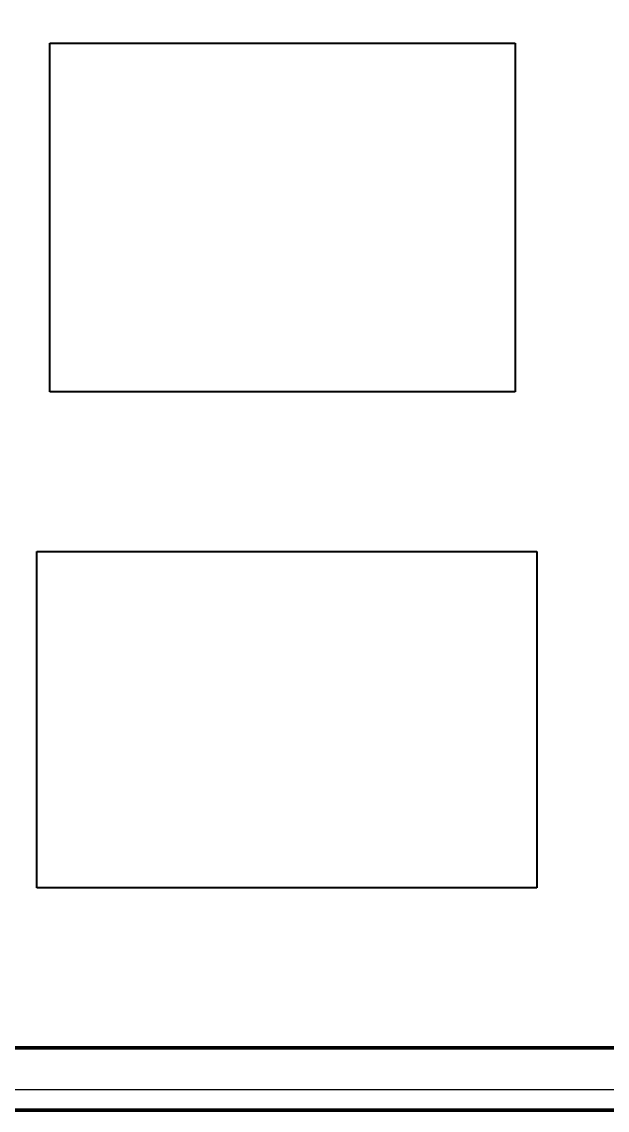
# Model space of a CAD drawing. Header units: inches. Extents: x -279 to 561, y -345 to 342.
# Drawn here: x -187.53 to -181.91, y -310.07 to -299.62 of the extents above; entities that cross this region are included whole.
import ezdxf

# ---------------------------------------------------------------- set-up
doc = ezdxf.new("R2010")
doc.units = ezdxf.units.IN
doc.header["$LTSCALE"] = 0.5
doc.header["$MEASUREMENT"] = 0
doc.layers.add('CADER', color=7, linetype='Continuous')
doc.layers.add('S-DIM', color=7, linetype='Continuous')
doc.layers.add('G-ANNO-HLIN', color=5, linetype='Continuous', lineweight=50)
doc.styles.get("Standard").update_dxf_attribs({"font": 'arial.ttf'})
doc.dimstyles.get("Standard").update_dxf_attribs({"dimtxt": 0.18, "dimasz": 0.18, "dimexe": 0.18, "dimexo": 0.0625, "dimgap": 0.09, "dimtad": 0, "dimtih": 1, "dimtoh": 1, "dimzin": 0, "dimdsep": 46, "dimtxsty": 'Standard', "dimcen": 0.09, "dimadec": 0, "dimazin": 0, "dimtfac": 1, "dimtofl": 0, "dimtmove": 0, "dimatfit": 3, "dimfxl": 1, "dimtolj": 1, "dimtzin": 0, "dimarcsym": 0})
picture_1 = doc.add_image_def('image46.jpg', size_in_pixel=(4000, 3000))
picture_2 = doc.add_image_def('image54.jpg', size_in_pixel=(4000, 2694))

# ---------------------------------------------------------------- blocks, each defined once
blk = doc.blocks.new('*D1071')
at = {"color": 0, "linetype": 'ByBlock', "lineweight": -2, "transparency": 16777216}
for p, q in [((558.652, 342.279), (558.652, 342.473)), ((560.652, 342.279), (560.652, 342.473)), ((558.832, 342.293), (559.172, 342.293)), ((560.472, 342.293), (560.132, 342.293))]:
    blk.add_line(p, q, dxfattribs=at)
at = {"color": 0, "linetype": 'ByBlock', "transparency": 16777216}
for points in [[(558.832, 342.323), (558.832, 342.263), (558.652, 342.293)], [(560.472, 342.323), (560.472, 342.263), (560.652, 342.293)]]:
    blk.add_solid(points, dxfattribs=at)
at = {"layer": 'Defpoints', "color": 0, "linetype": 'ByBlock', "transparency": 16777216}
for p in [(560.652, 342.293), (558.652, 342.216), (560.652, 342.216)]:
    blk.add_point(p, dxfattribs=at)
at = {"layer": 'Defpoints', "color": 0, "ltscale": 0.5, "transparency": 16777216}
for p in [(-209.5, -305.36), (-209.5, -305.81), (-209.5, -305.81)]:
    blk.add_point(p, dxfattribs=at)
at = {"layer": 'S-DIM', "color": 0, "lineweight": -2, "ltscale": 0.5, "transparency": 16777216}
for p, q in [((-209.5, -305.18), (-209.5, -305)), ((-209.563, -305.36), (-209.68, -305.36)), ((-209.563, -305.81), (-209.68, -305.81)), ((-209.5, -305.99), (-209.5, -306.17))]:
    blk.add_line(p, q, dxfattribs=at)
at = {"layer": 'S-DIM', "color": 0, "ltscale": 0.5, "transparency": 16777216}
for points in [[(-209.53, -305.18), (-209.47, -305.18), (-209.5, -305.36)], [(-209.53, -305.99), (-209.47, -305.99), (-209.5, -305.81)]]:
    blk.add_solid(points, dxfattribs=at)
at = {"color": 0, "linetype": 'ByBlock', "transparency": 16777216, "insert": (559.652, 342.293), "char_height": 0.18, "attachment_point": 5}
blk.add_mtext('\\A1;2.0000', dxfattribs=at)
at = {"layer": 'S-DIM', "color": 0, "ltscale": 0.5, "transparency": 16777216, "insert": (-209.5, -305.585), "char_height": 0.18, "attachment_point": 5}
blk.add_mtext('\\A1;0.45', dxfattribs=at)

msp = doc.modelspace()

# ---------------------------------------------------------------- linework, layer by layer
at = {"layer": 'CADER', "lineweight": 18}
for points in [[(-194.723, -292.968), (-169.021, -292.968), (-169.021, -310.067), (-194.723, -310.067)], [(-194.528, -293.164), (-169.216, -293.164), (-169.216, -309.871), (-194.528, -309.871)]]:
    msp.add_lwpolyline(points, close=True, dxfattribs=at)
at = {"layer": 'G-ANNO-HLIN', "color": 0}
for points in [[(-194.723, -292.968), (-169.021, -292.968), (-169.021, -310.067), (-194.723, -310.067)], [(-194.124, -293.568), (-169.62, -293.568), (-169.62, -309.468), (-194.124, -309.468)]]:
    msp.add_lwpolyline(points, close=True, dxfattribs=at)

# ---------------------------------------------------------------- dimensions: what is measured, and where the dimension line sits
at = {"layer": 'S-DIM', "ltscale": 0.5}
dim = msp.add_linear_dim(base=(-209.5, -305.81), p1=(-209.5, -305.36), p2=(-209.5, -305.81), angle=90, dimstyle='Standard', dxfattribs=at)
dim.commit()
dim.dimension.update_dxf_attribs({"geometry": '*D1071', "text_midpoint": (-209.5, -305.585)})

# ---------------------------------------------------------------- pictures from other files: only their frames are drawn
at = {"ltscale": 0.5}
image = msp.add_image(picture_1, insert=(-187.257, -303.173), size_in_units=(4.462, 3.346), dxfattribs=at)
image.dxf.flags = 7
image = msp.add_image(picture_2, insert=(-187.384, -307.933), size_in_units=(4.795, 3.229), dxfattribs=at)
image.dxf.flags = 7

doc.saveas('drawing.dxf')
